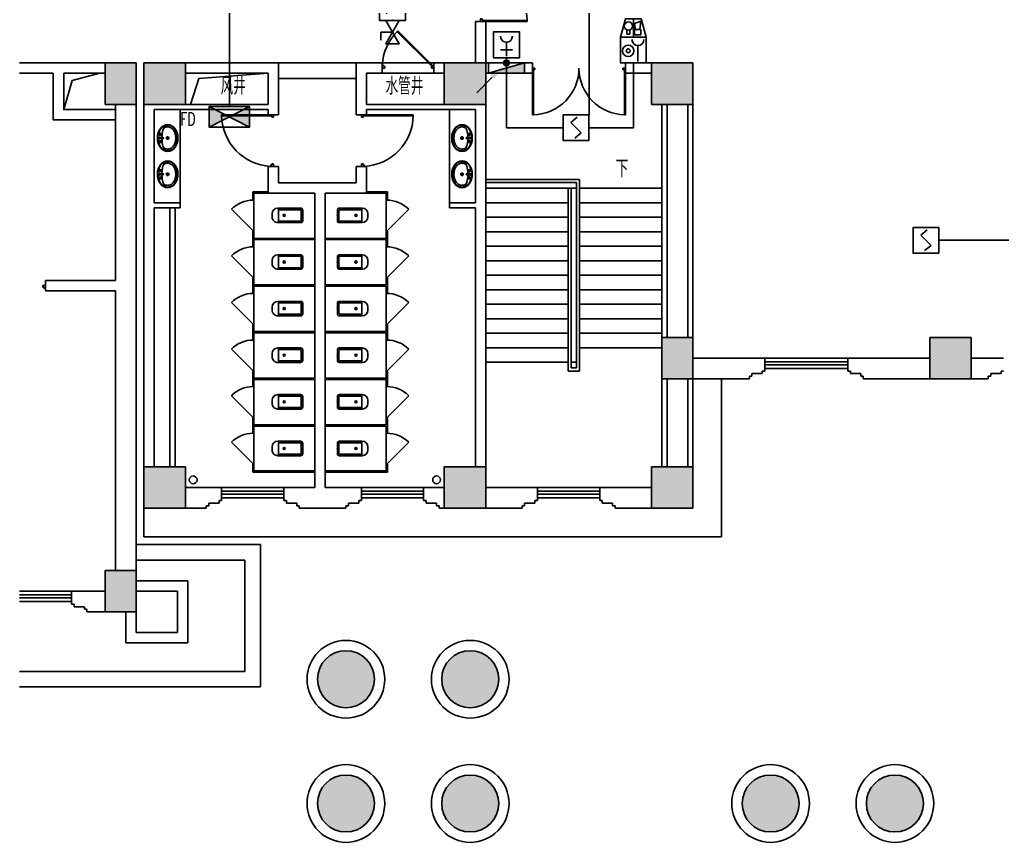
# Model space of a CAD drawing. Extents: x 190999 to 918899, y -200814 to 215286.
# Drawn here: x 686949 to 705924, y -181246 to -165361 of the extents above; entities that cross this region are included whole.
import ezdxf

# ---------------------------------------------------------------- set-up
doc = ezdxf.new("R2010")
doc.units = 0
doc.header["$LTSCALE"] = 1000
doc.header["$MEASUREMENT"] = 0
for name, color, linetype in [('00-EQUIP', 3, 'Continuous'), ('00-LWIRE', 4, 'Continuous'), ('00-WIRE-4', 6, 'Continuous'), ('A-卫生间', 250, 'Continuous'), ('A-墙线', 2, 'Continuous'), ('A-外包装修', 250, 'Continuous'), ('A-外窗', 145, 'Continuous'), ('A-门', 167, 'Continuous'), ('COLUMN', 2, 'Continuous'), ('DIM_SYMB', 3, 'Continuous'), ('EQUIP_消火栓', 1, 'Continuous'), ('PUB_HATCH', 250, 'Continuous'), ('PUB_TEXT', 7, 'Continuous'), ('STAIR', 5, 'Continuous'), ('房间名称', 7, 'Continuous'), ('暖通-风-说明', 3, 'Continuous'), ('洞口线', 165, 'Continuous'), ('雨水管', 151, 'Continuous')]:
    doc.layers.add(name, color=color, linetype=linetype)
doc.styles.add('_TCH_DIM', font='SIMPLEX', dxfattribs={"bigfont": 'GBCBIG'})
doc.styles.add('HZ-ZGBZ', font='romanc.shx', dxfattribs={"width": 0.65})
doc.styles.get("Standard").update_dxf_attribs({"font": 'simhei.ttf'})

# ---------------------------------------------------------------- blocks, each defined once
blk = doc.blocks.new('m1800')
at = {"layer": 'A-墙线'}
for p, q in [((-900, -100), (-900, 100)), ((900, -100), (900, 100))]:
    blk.add_line(p, q, dxfattribs=at)
at = {"layer": 'A-门'}
for p, q in [((-900, 900), (-900, 0)), ((-900, 900), (-880, 900)), ((-880, 900), (-880, 50)), ((880, 900), (880, 50)), ((900, 900), (880, 900)), ((900, 900), (900, 0)), ((-900, 50), (-870, 50)), ((-900, 0), (-850, 0)), ((-870, 50), (-870, 30)), ((-870, 30), (-850, 30)), ((-850, 30), (-850, 0)), ((850, 30), (850, 0)), ((870, 30), (850, 30)), ((900, 0), (850, 0)), ((870, 50), (870, 30)), ((900, 50), (870, 50))]:
    blk.add_line(p, q, dxfattribs=at)
for centre, start, end in [((-900, 0), 0, 88.7267), ((900, 0), 91.2733, 180)]:
    blk.add_arc(centre, 900, start, end, dxfattribs=at)
blk = doc.blocks.new('m1000')
at = {"layer": 'A-墙线'}
for p, q in [((0, 0), (0, 200)), ((1000, 0), (1000, 200))]:
    blk.add_line(p, q, dxfattribs=at)
at = {"layer": 'A-门'}
for p, q in [((0, 1100), (0, 100)), ((0, 1100), (20, 1100)), ((20, 1100), (20, 150)), ((0, 150), (30, 150)), ((0, 100), (50, 100)), ((30, 150), (30, 130)), ((30, 130), (50, 130)), ((50, 130), (50, 100)), ((950, 130), (950, 100)), ((970, 130), (950, 130)), ((1000, 100), (950, 100)), ((970, 150), (970, 130)), ((1000, 150), (970, 150)), ((1000, 150), (1000, 100))]:
    blk.add_line(p, q, dxfattribs=at)
blk.add_arc((0, 100), 1000, 2.866, 88.854, dxfattribs=at)
blk = doc.blocks.new('手盆')
at = {"layer": 'A-卫生间'}
for p, q in [((113, 12), (46, 16)), ((160, 0), (235, 0)), ((198, -37), (198, 38)), ((113, -11), (46, -16))]:
    blk.add_line(p, q, dxfattribs=at)
for centre, major_axis, ratio, start_param, end_param in [((198, 0), (0, 259), 0.763797, 3.141593, 9.424778), ((194, 0), (0, 259), 0.413212, 0.351725, 1.519021), ((106, 0), (0, 13.9), 0.9, 3.760941, 5.663837), ((194, 0), (0, 259), 0.413212, 1.620217, 2.789865)]:
    blk.add_ellipse(centre, major_axis=major_axis, ratio=ratio, start_param=start_param, end_param=end_param, dxfattribs=at)
for centre, major_axis in [((46, 0), (0, 15.8)), ((56, 71), (0, 20.6)), ((56, 71), (0, 15.6)), ((198, 0), (0, 23.4)), ((56, -71), (0, 20.6)), ((56, -71), (0, 15.6))]:
    blk.add_ellipse(centre, major_axis=major_axis, ratio=0.9, dxfattribs=at)
for points, knots in [([(198, -249), (204, -249), (211, -249), (228, -246), (239, -243), (260, -236), (270, -231), (290, -218), (299, -211), (317, -194), (325, -185), (340, -164), (347, -153), (360, -129), (365, -116), (374, -90), (378, -76), (383, -48), (385, -34), (387, -5), (387, 9), (385, 38), (383, 52), (377, 80), (373, 94), (364, 120), (358, 133), (345, 156), (338, 167), (323, 187), (314, 197), (296, 213), (287, 220), (267, 232), (257, 237), (236, 244), (225, 247), (204, 249), (193, 249), (171, 247), (161, 245), (140, 237), (129, 232), (110, 221), (100, 213), (82, 197), (74, 188), (58, 168), (51, 157), (38, 133), (32, 121), (23, 95), (19, 81), (13, 53), (11, 39), (9, 10), (9, -4), (10, -33), (12, -47), (18, -75), (21, -89), (30, -115), (36, -128), (48, -152), (55, -163), (70, -184), (78, -193), (96, -210), (105, -218), (125, -230), (135, -235), (156, -243), (167, -246), (184, -249), (191, -249), (198, -249)], [0, 0, 0, 0, 0.105369, 0.105369, 0.278747, 0.278747, 0.452125, 0.452125, 0.625504, 0.625504, 0.798882, 0.798882, 0.97226, 0.97226, 1.145639, 1.145639, 1.319017, 1.319017, 1.492395, 1.492395, 1.665774, 1.665774, 1.839152, 1.839152, 2.01253, 2.01253, 2.185909, 2.185909, 2.359287, 2.359287, 2.532665, 2.532665, 2.706044, 2.706044, 2.879422, 2.879422, 3.0528, 3.0528, 3.226179, 3.226179, 3.399557, 3.399557, 3.572935, 3.572935, 3.746313, 3.746313, 3.919692, 3.919692, 4.09307, 4.09307, 4.266448, 4.266448, 4.439827, 4.439827, 4.613205, 4.613205, 4.786583, 4.786583, 4.959962, 4.959962, 5.13334, 5.13334, 5.306718, 5.306718, 5.480097, 5.480097, 5.653475, 5.653475, 5.826853, 5.826853, 6.000232, 6.000232, 6.17361, 6.17361, 6.283185, 6.283185, 6.283185, 6.283185]), ([(119, -185), (121, -187), (123, -188), (130, -193), (135, -196), (146, -202), (152, -205), (163, -209), (169, -210), (180, -213), (186, -214), (194, -214), (196, -214), (198, -214), (204, -214), (209, -214), (222, -212), (229, -210), (241, -206), (245, -204), (254, -200), (259, -197), (269, -191), (275, -187), (286, -178), (291, -173), (300, -162), (304, -158), (314, -145), (319, -137), (327, -123), (329, -118), (334, -107), (336, -101), (341, -89), (343, -83), (346, -71), (348, -64), (351, -49), (352, -40), (354, -22), (355, -13), (355, 5), (355, 14), (354, 32), (352, 41), (349, 58), (348, 66), (343, 81), (341, 89), (335, 104), (332, 111), (326, 125), (322, 132), (314, 144), (310, 150), (301, 162), (296, 167), (287, 177), (281, 181), (272, 189), (267, 192), (256, 199), (250, 202), (238, 207), (233, 209), (223, 211), (217, 212), (205, 214), (198, 214), (186, 213), (181, 213), (171, 211), (166, 210), (151, 205), (141, 200), (128, 191), (123, 188), (119, 185)], [5.740897, 5.740897, 5.740897, 5.740897, 5.780874, 5.780874, 5.896829, 5.896829, 6.012784, 6.012784, 6.128739, 6.128739, 6.240697, 6.240697, 6.283185, 6.283185, 6.283185, 6.399826, 6.399826, 6.5409, 6.5409, 6.634, 6.634, 6.7271, 6.7271, 6.852188, 6.852188, 6.977276, 6.977276, 7.077377, 7.077377, 7.229977, 7.229977, 7.317389, 7.317389, 7.404801, 7.404801, 7.497094, 7.497094, 7.589386, 7.589386, 7.712334, 7.712334, 7.835281, 7.835281, 7.958228, 7.958228, 8.081175, 8.081175, 8.194983, 8.194983, 8.30879, 8.30879, 8.422598, 8.422598, 8.537599, 8.537599, 8.6526, 8.6526, 8.767602, 8.767602, 8.884432, 8.884432, 8.982435, 8.982435, 9.119467, 9.119467, 9.224191, 9.224191, 9.328914, 9.328914, 9.470087, 9.470087, 9.571187, 9.571187, 9.672288, 9.672288, 9.874489, 9.874489, 9.967059, 9.967059, 9.967059, 9.967059])]:
    blk.add_open_spline(points, degree=3, knots=knots, dxfattribs=at)
blk.add_point((46, 0), dxfattribs=at)
blk = doc.blocks.new('bfm01')
at = {"layer": 'A-墙线'}
for p, q in [((-200, 0), (0, 0)), ((-200, -1000), (0, -1000))]:
    blk.add_line(p, q, dxfattribs=at)
at = {"layer": 'A-门'}
for p, q in [((-200, -1000), (-200, 0)), ((-100, 0), (-100, -50)), ((-70, -50), (-100, -50)), ((-50, -30), (-70, -30)), ((-70, -30), (-70, -50)), ((-64, -44), (-50, -30)), ((-64, -44), (603, -711)), ((-50, 0), (-50, -30)), ((-50, -30), (617, -697)), ((0, 0), (0, -1000)), ((-70, -950), (-100, -950)), ((-100, -1000), (-100, -950)), ((-50, -1000), (-100, -1000)), ((-70, -970), (-70, -950)), ((-50, -970), (-70, -970)), ((-50, -1000), (-50, -970))]:
    blk.add_line(p, q, dxfattribs=at)
blk.add_arc((-100, 0), 1000, 272.866, 315.8103, dxfattribs=at)
blk = doc.blocks.new('$TwtSys$00000434')
for p, q in [((-0.5, 0.5), (-0.5, -0.5)), ((-0.5, -0.5), (0.5, 0.5)), ((0.5, 0.5), (-0.5, 0.5)), ((0.5, -0.5), (0.5, 0.5)), ((-0.5, -0.5), (0.5, -0.5))]:
    blk.add_line(p, q)
blk.add_solid([(0.5, -0.5), (0.5, 0.5), (-0.5, -0.5)])
blk = doc.blocks.new('$lvtry$00000200')
for p, q in [((-140, -40, 0), (-140, -480, 0)), ((-110, -40, 0), (-110, -470, 0)), ((100, 0, 0), (-100, 0, 0)), ((100, -30, 0), (-100, -30, 0)), ((110, -470, 0), (110, -40, 0)), ((140, -480, 0), (140, -40, 0)), ((140, -470, 0), (-140, -470, 0)), ((-30, -590, 0), (30, -590, 0))]:
    blk.add_line(p, q)
blk.add_circle((0, -359, 0), 20)
for centre, radius, start, end in [((-100, -40, 0), 40, 90, 180), ((-100, -40, 0), 10, 90, 180), ((100, -40, 0), 40, 0, 90), ((100, -40, 0), 10, 0, 90), ((-30, -480, 0), 110, 180, 270), ((30, -480, 0), 110, 270, 0)]:
    blk.add_arc(centre, radius, start, end)
blk.add_point((0, 0))
blk = doc.blocks.new('$DorLib2D$00000114')
at = {"color": 0}
blk.add_line((0.5, 0), (-0.207, 0.707), dxfattribs=at)
blk.add_arc((0.5, 0), 1, 135, 180, dxfattribs=at)
blk = doc.blocks.new('_LINKPT1')
at = {"color": 0}
blk.add_line((0, 0), (0, 0), dxfattribs=at)
blk = doc.blocks.new('3T1W6ZCM')
for p, q in [((0.5, 0.5), (-0.5, 0.5)), ((-0.5, 0.5), (-0.5, -0.5)), ((0.5, -0.5), (0.5, 0.5)), ((-0.178, 0.172), (-0.178, -0.443)), ((-0.5, -0.5), (0.5, -0.5))]:
    blk.add_line(p, q)
at = {"const_width": 0.04}
blk.add_lwpolyline([(-0.5, 0.5), (-0.5, -0.5), (0.5, -0.5), (0.5, 0.5)], close=True, dxfattribs=at)
for radius in [0.222, 0.074]:
    blk.add_circle((0.197, -0.03), radius)
blk.add_arc((-0.178, 0.403), 0.231, 180, 0)
at = {"xscale": 0.002, "yscale": 0.002, "zscale": 0.002}
for p in [(0, 0.5), (-0.5, 0), (0.5, 0), (0, -0.5)]:
    blk.add_blockref('_LINKPT1', p, dxfattribs=at)
at = {"flags": 9}
blk.add_attdef('A', (0, 0), '', height=0.00002, dxfattribs=at)
blk = doc.blocks.new('6A2OE7N0')
for p, q in [((-0.3, 0.35), (-0.5, -0.35)), ((0.3, 0.35), (-0.3, 0.35)), ((-0.246, -0.061), (-0.286, 0.259)), ((-0.286, 0.259), (-0.046, 0.179)), ((-0.046, 0.179), (-0.086, -0.061)), ((0, 0.35), (0, -0.35)), ((0.5, -0.35), (0.3, 0.35)), ((-0.5, -0.35), (0.5, -0.35)), ((-0.286, -0.061), (-0.286, -0.261)), ((-0.046, -0.061), (-0.286, -0.061)), ((-0.286, -0.261), (-0.046, -0.261)), ((-0.046, -0.261), (-0.046, -0.061)), ((0.13, -0.244), (0.13, -0.072)), ((0.25, -0.244), (0.13, -0.244)), ((0.25, -0.072), (0.25, -0.244))]:
    blk.add_line(p, q)
at = {"const_width": 0.04, "flags": 128}
blk.add_lwpolyline([(-0.5, -0.35), (-0.3, 0.35), (0.3, 0.35), (0.5, -0.35)], close=True, dxfattribs=at)
blk.add_circle((0.19, 0.076), 0.16)
at = {"xscale": 0.002, "yscale": 0.002, "zscale": 0.002}
for p in [(-0.4, 0), (0, 0.35), (0.4, 0), (0, -0.35)]:
    blk.add_blockref('_LINKPT1', p, dxfattribs=at)
at = {"flags": 9}
blk.add_attdef('A', (0, 0), '', height=0.00002, dxfattribs=at)
blk = doc.blocks.new('J62IR8YJ')
for p, q in [((-0.5, 1), (0.5, 1)), ((-0.5, 0), (-0.5, 1)), ((0.5, 1), (0.5, 0)), ((0, 0.598), (0, 0.06)), ((0.5, 0), (-0.5, 0)), ((-0.231, 0.312), (0.231, 0.312))]:
    blk.add_line(p, q)
at = {"const_width": 0.04, "flags": 128}
blk.add_lwpolyline([(-0.5, 0), (-0.5, 1), (0.5, 1), (0.5, 0)], close=True, dxfattribs=at)
blk.add_arc((0, 0.829), 0.231, 180, 0)
at = {"xscale": 0.002, "yscale": 0.00200000000000955, "zscale": 0.002}
for p in [(0, 1), (-0.5, 0.5), (0.5, 0.5), (0, 0)]:
    blk.add_blockref('_LINKPT1', p, dxfattribs=at)
at = {"flags": 9}
blk.add_attdef('A', (0, 0), '', height=0.00002, dxfattribs=at)
blk = doc.blocks.new('3S1KCGW2')
for p, q in [((0.5, 0.5), (-0.5, 0.5)), ((-0.5, 0.5), (-0.5, -0.5)), ((-0.2, 0.2), (0.05, 0.4)), ((0.5, -0.5), (0.5, 0.5)), ((0, 0), (-0.2, 0.2)), ((0, 0), (0.2, -0.2)), ((0.2, -0.2), (-0.05, -0.4)), ((-0.5, -0.5), (0.5, -0.5))]:
    blk.add_line(p, q)
at = {"const_width": 0.04, "flags": 128}
blk.add_lwpolyline([(-0.5, -0.5), (-0.5, 0.5), (0.5, 0.5), (0.5, -0.5)], close=True, dxfattribs=at)
at = {"xscale": 0.002, "yscale": 0.002, "zscale": 0.002}
for p in [(0, 0.5), (-0.5, 0), (0.5, 0), (0, -0.5)]:
    blk.add_blockref('_LINKPT1', p, dxfattribs=at)
at = {"flags": 9}
blk.add_attdef('A', (0, 0), '', height=0.00002, dxfattribs=at)
blk = doc.blocks.new('6H2KALM6')
for p, q in [((-0.78, 0.4), (0.78, -0.4)), ((0.78, 0.4), (-0.78, -0.4)), ((0.78, 0.4), (-0.78, 0.4)), ((-0.78, 0.4), (-0.78, -0.4)), ((0.78, -0.4), (0.78, 0.4)), ((-0.78, -0.4), (0.78, -0.4))]:
    blk.add_line(p, q)
at = {"const_width": 0.04}
blk.add_lwpolyline([(-0.78, 0.4), (-0.78, -0.4), (0.78, -0.4), (0.78, 0.4)], close=True, dxfattribs=at)
for points in [[(-0.78, 0.4), (0, 0), (-0.78, -0.4)], [(0.78, 0.4), (0, 0), (0.78, -0.4)]]:
    blk.add_solid(points)
at = {"xscale": 0.002, "yscale": 0.002, "zscale": 0.002}
for p in [(0, 0.4), (-0.78, 0), (0.78, 0), (0, -0.4)]:
    blk.add_blockref('_LINKPT1', p, dxfattribs=at)
at = {"flags": 9}
blk.add_attdef('A', (0, 0), '', height=0.00002, dxfattribs=at)
blk = doc.blocks.new('$VALVE$00000437')
for p in [(0, 0), (87, 124)]:
    blk.add_line(p, (0, 124))
blk.add_lwpolyline([(-125, -72), (125, 72), (125, -72), (-125, 72)], close=True)
for p in [(-125, 0), (125, 0)]:
    blk.add_point(p)
blk = doc.blocks.new('3S2OQ2I8')
for p, q in [((-0.5, 0.5), (0.5, 0.5)), ((-0.5, -0.5), (-0.5, 0.5)), ((0.5, 0.5), (0.5, -0.5)), ((-0.25, -0.25), (0.25, 0.25)), ((0.5, -0.5), (-0.5, -0.5))]:
    blk.add_line(p, q)
at = {"const_width": 0.04, "flags": 128}
blk.add_lwpolyline([(-0.5, -0.5), (-0.5, 0.5), (0.5, 0.5), (0.5, -0.5)], close=True, dxfattribs=at)
blk.add_solid([(0.25, 0.25), (0.021, 0.097), (0.097, 0.029)])
at = {"xscale": 0.002, "yscale": 0.002, "zscale": 0.002}
for p in [(0, 0.5), (-0.5, 0), (0.5, 0), (0, -0.5)]:
    blk.add_blockref('_LINKPT1', p, dxfattribs=at)
at = {"flags": 9}
blk.add_attdef('A', (0, 0), '', height=0.00002, dxfattribs=at)
blk = doc.blocks.new('_WRLD10L')
for p, q in [((1.15, 1.15), (0.55, 0.55)), ((0.104, 0.104), (0.104, 0.104)), ((-0.104, -0.104), (-0.104, -0.104))]:
    blk.add_line(p, q)
at = {"const_width": 0.142}
blk.add_lwpolyline([(-0.071, 0, 1), (0.071, 0, 1)], format="xyb", close=True, dxfattribs=at)
blk.add_solid([(0.62, 0.48), (0.48, 0.62), (0.1, 0.1)])
at = {"width": 0.8, "flags": 9}
blk.add_attdef('A', (0, 0), '', height=0.00002, dxfattribs=at)

msp = doc.modelspace()

# ---------------------------------------------------------------- hatches: boundary and pattern name
at = {"layer": 'PUB_HATCH'}
for points in [[(689198.5, -166196.3), (688598.5, -166196.3), (688598.5, -166996.3), (689198.5, -166996.3)], [(690148.5, -166196.3), (689348.5, -166196.3), (689348.5, -166996.3), (690148.5, -166996.3)], [(695948.5, -166196.3), (695148.5, -166196.3), (695148.5, -166996.3), (695948.5, -166996.3)], [(699948.5, -166196.3), (699148.5, -166196.3), (699148.5, -166996.3), (699948.5, -166996.3)], [(699948.5, -171496.3), (699348.5, -171496.3), (699348.5, -172296.3), (699948.5, -172296.3)], [(705320.6, -171496.3), (704520.6, -171496.3), (704520.6, -172296.3), (705320.6, -172296.3)], [(690148.5, -173996.3), (689348.5, -173996.3), (689348.5, -174796.3), (690148.5, -174796.3)], [(695948.5, -173996.3), (695148.5, -173996.3), (695148.5, -174796.3), (695948.5, -174796.3)], [(699948.5, -173996.3), (699148.5, -173996.3), (699148.5, -174796.3), (699948.5, -174796.3)], [(689198.5, -175996.3), (688598.5, -175996.3), (688598.5, -176796.3), (689198.5, -176796.3)], [(692698.5, -178096.3, 1), (693798.5, -178096.3, 1)], [(696198.5, -178096.3, 1), (695098.5, -178096.3, 1)], [(692698.5, -180496.3, 1), (693798.5, -180496.3, 1)], [(695098.5, -180496.3, 1), (696198.5, -180496.3, 1)], [(700898.5, -180496.3, 1), (701998.5, -180496.3, 1)], [(703298.5, -180496.3, 1), (704398.5, -180496.3, 1)]]:
    msp.add_hatch(color=256, dxfattribs=at).paths.add_polyline_path(points)

# ---------------------------------------------------------------- linework, layer by layer
at = {"layer": '00-WIRE-4'}
for p, q in [((697948.5, -160506.3), (697948.5, -167203.1)), ((690998.5, -164746.3), (690998.5, -167036.6)), ((696348.8, -167446.3), (696348.8, -166096.3)), ((698798.5, -167446.3), (698798.5, -166196.3)), ((696348.8, -167446.3), (697441.5, -167446.3)), ((698798.5, -167446.3), (697941.5, -167446.3)), ((704698.5, -169621.3), (712798.5, -169621.3))]:
    msp.add_line(p, q, dxfattribs=at)
at = {"layer": 'A-卫生间'}
for p, q in [((693448.5, -166196.3), (691948.5, -166196.3)), ((693448.5, -166496.3), (691948.5, -166496.3)), ((690048.5, -167096.3), (690048.5, -168896.3)), ((695248.5, -167096.3), (695248.5, -168896.3)), ((691448.5, -168683.8), (691448.5, -168846.3)), ((691448.5, -168683.8), (691748.5, -168683.8)), ((691748.5, -168683.8), (691748.5, -168708.8)), ((694048.5, -168683.8), (693648.5, -168683.8)), ((693648.5, -168708.8), (693648.5, -168683.8)), ((694048.5, -168846.3), (694048.5, -168683.8)), ((691448.5, -168846.3), (691473.5, -168846.3)), ((691473.5, -168846.3), (691473.5, -168708.8)), ((691473.5, -168708.8), (691748.5, -168708.8)), ((694023.5, -168708.8), (693648.5, -168708.8)), ((694023.5, -168708.8), (694023.5, -168846.3)), ((694023.5, -168846.3), (694048.5, -168846.3)), ((689848.5, -168996.3), (689848.5, -173996.3)), ((689948.5, -168996.3), (689948.5, -173996.3)), ((691473.5, -169446.3), (691448.5, -169446.3)), ((691448.5, -169446.3), (691448.5, -169608.8)), ((691473.5, -169583.8), (691473.5, -169446.3)), ((694048.5, -169446.3), (694023.5, -169446.3)), ((694023.5, -169446.3), (694023.5, -169583.8)), ((694048.5, -169608.8), (694048.5, -169446.3)), ((691448.5, -169608.8), (691448.5, -169746.3)), ((691473.5, -169583.8), (692648.5, -169583.8)), ((691473.5, -169746.3), (691473.5, -169608.8)), ((691473.5, -169608.8), (692648.5, -169608.8)), ((692648.5, -169583.8), (692648.5, -169608.8)), ((694023.5, -169583.8), (692848.5, -169583.8)), ((692848.5, -169608.8), (692848.5, -169583.8)), ((694023.5, -169608.8), (692848.5, -169608.8)), ((694023.5, -169608.8), (694023.5, -169746.3)), ((694048.5, -169746.3), (694048.5, -169608.8)), ((691448.5, -169746.3), (691473.5, -169746.3)), ((694023.5, -169746.3), (694048.5, -169746.3)), ((691473.5, -170346.3), (691448.5, -170346.3)), ((691448.5, -170346.3), (691448.5, -170508.8)), ((691473.5, -170483.8), (691473.5, -170346.3)), ((694048.5, -170346.3), (694023.5, -170346.3)), ((694023.5, -170346.3), (694023.5, -170483.8)), ((694048.5, -170508.8), (694048.5, -170346.3)), ((691448.5, -170508.8), (691448.5, -170646.3)), ((691473.5, -170483.8), (692648.5, -170483.8)), ((691473.5, -170646.3), (691473.5, -170508.8)), ((691473.5, -170508.8), (692648.5, -170508.8)), ((692648.5, -170483.8), (692648.5, -170508.8)), ((694023.5, -170483.8), (692848.5, -170483.8)), ((692848.5, -170508.8), (692848.5, -170483.8)), ((694023.5, -170508.8), (692848.5, -170508.8)), ((694023.5, -170508.8), (694023.5, -170646.3)), ((694048.5, -170646.3), (694048.5, -170508.8)), ((691448.5, -170646.3), (691473.5, -170646.3)), ((694023.5, -170646.3), (694048.5, -170646.3)), ((691473.5, -171246.3), (691448.5, -171246.3)), ((691448.5, -171246.3), (691448.5, -171408.8)), ((691473.5, -171383.8), (691473.5, -171246.3)), ((694048.5, -171246.3), (694023.5, -171246.3)), ((694023.5, -171246.3), (694023.5, -171383.8)), ((694048.5, -171408.8), (694048.5, -171246.3)), ((691448.5, -171408.8), (691448.5, -171546.3)), ((691473.5, -171383.8), (692648.5, -171383.8)), ((691473.5, -171408.8), (692648.5, -171408.8)), ((691473.5, -171546.3), (691473.5, -171408.8)), ((692648.5, -171383.8), (692648.5, -171408.8)), ((694023.5, -171383.8), (692848.5, -171383.8)), ((692848.5, -171408.8), (692848.5, -171383.8)), ((694023.5, -171408.8), (692848.5, -171408.8)), ((694023.5, -171408.8), (694023.5, -171546.3)), ((694048.5, -171546.3), (694048.5, -171408.8)), ((691448.5, -171546.3), (691473.5, -171546.3)), ((694023.5, -171546.3), (694048.5, -171546.3)), ((691473.5, -172146.3), (691448.5, -172146.3)), ((691448.5, -172146.3), (691448.5, -172308.8)), ((691473.5, -172283.8), (691473.5, -172146.3)), ((691473.5, -172283.8), (692648.5, -172283.8)), ((692648.5, -172283.8), (692648.5, -172308.8)), ((694023.5, -172283.8), (692848.5, -172283.8)), ((692848.5, -172308.8), (692848.5, -172283.8)), ((694048.5, -172146.3), (694023.5, -172146.3)), ((694023.5, -172146.3), (694023.5, -172283.8)), ((694048.5, -172308.8), (694048.5, -172146.3)), ((691448.5, -172308.8), (691448.5, -172446.3)), ((691448.5, -172446.3), (691473.5, -172446.3)), ((691473.5, -172308.8), (692648.5, -172308.8)), ((691473.5, -172446.3), (691473.5, -172308.8)), ((694023.5, -172308.8), (692848.5, -172308.8)), ((694023.5, -172308.8), (694023.5, -172446.3)), ((694023.5, -172446.3), (694048.5, -172446.3)), ((694048.5, -172446.3), (694048.5, -172308.8)), ((691473.5, -173046.3), (691448.5, -173046.3)), ((691448.5, -173046.3), (691448.5, -173208.8)), ((691473.5, -173183.8), (691473.5, -173046.3)), ((694048.5, -173046.3), (694023.5, -173046.3)), ((694023.5, -173046.3), (694023.5, -173183.8)), ((694048.5, -173208.8), (694048.5, -173046.3)), ((691448.5, -173208.8), (691448.5, -173346.3)), ((691473.5, -173183.8), (692648.5, -173183.8)), ((691473.5, -173346.3), (691473.5, -173208.8)), ((691473.5, -173208.8), (692648.5, -173208.8)), ((692648.5, -173183.8), (692648.5, -173208.8)), ((694023.5, -173183.8), (692848.5, -173183.8)), ((692848.5, -173208.8), (692848.5, -173183.8)), ((694023.5, -173208.8), (692848.5, -173208.8)), ((694023.5, -173208.8), (694023.5, -173346.3)), ((694048.5, -173346.3), (694048.5, -173208.8)), ((691448.5, -173346.3), (691473.5, -173346.3)), ((694023.5, -173346.3), (694048.5, -173346.3)), ((691473.5, -173946.3), (691448.5, -173946.3)), ((691448.5, -173946.3), (691448.5, -174096.3)), ((691473.5, -174071.3), (691473.5, -173946.3)), ((694048.5, -173946.3), (694023.5, -173946.3)), ((694023.5, -173946.3), (694023.5, -174071.3)), ((694048.5, -174096.3), (694048.5, -173946.3)), ((692648.5, -174096.3), (691448.5, -174096.3)), ((692648.5, -174071.3), (691473.5, -174071.3)), ((692648.5, -174096.3), (692648.5, -174071.3)), ((692848.5, -174071.3), (694023.5, -174071.3)), ((692848.5, -174071.3), (692848.5, -174096.3)), ((692848.5, -174096.3), (694048.5, -174096.3))]:
    msp.add_line(p, q, dxfattribs=at)
at = {"layer": 'A-墙线'}
for p, q in [((695748.5, -166196.3), (695748.5, -165396.3)), ((695948.5, -165396.3), (695948.5, -166196.3)), ((688598.5, -166196.3), (686948.5, -166196.3)), ((690148.5, -166196.3), (691948.5, -166196.3)), ((691948.5, -166196.3), (691948.5, -167196.3)), ((693448.5, -166196.3), (693448.5, -167196.3)), ((693448.5, -166196.3), (693948.5, -166196.3)), ((693948.5, -166196.3), (693948.5, -166396.3)), ((695148.5, -166196.3), (694948.5, -166196.3)), ((694948.5, -166196.3), (694948.5, -166396.3)), ((696848.5, -166196.3), (695948.5, -166196.3)), ((698648.5, -166196.3), (699148.5, -166196.3)), ((687598.5, -166396.3), (686948.5, -166396.3)), ((688598.5, -166396.3), (687798.5, -166396.3)), ((690148.5, -166396.3), (691748.5, -166396.3)), ((691748.5, -166396.3), (691748.5, -166996.3)), ((693648.5, -166396.3), (693648.5, -166996.3)), ((693648.5, -166396.3), (693948.5, -166396.3)), ((695148.5, -166396.3), (694948.5, -166396.3)), ((696848.5, -166396.3), (695948.5, -166396.3)), ((698648.5, -166396.3), (699148.5, -166396.3)), ((688798.5, -166996.3), (688798.5, -170396.3)), ((689198.5, -166996.3), (689198.5, -175996.3)), ((689348.5, -166996.3), (689348.5, -173996.3)), ((689548.5, -167096.3), (691748.5, -167096.3)), ((689548.5, -167096.3), (689548.5, -168896.3)), ((690148.5, -166996.3), (691748.5, -166996.3)), ((691748.5, -167096.3), (691748.5, -167196.3)), ((695148.5, -166996.3), (693648.5, -166996.3)), ((693648.5, -167096.3), (693648.5, -167196.3)), ((695748.5, -167096.3), (693648.5, -167096.3)), ((695748.5, -167096.3), (695748.5, -168896.3)), ((695948.5, -166996.3), (695948.5, -173996.3)), ((699348.5, -166996.3), (699348.5, -171496.3)), ((699448.5, -166996.3), (699448.5, -171496.3)), ((699848.5, -166996.3), (699848.5, -171496.3)), ((699948.5, -166996.3), (699948.5, -171496.3)), ((691748.5, -168196.3), (691748.5, -168708.8)), ((691948.5, -168196.3), (691948.5, -168508.8)), ((693448.5, -168196.3), (693448.5, -168508.8)), ((693648.5, -168196.3), (693648.5, -168708.8)), ((693448.5, -168508.8), (691948.5, -168508.8)), ((692648.5, -168708.8), (691748.5, -168708.8)), ((692648.5, -168708.8), (692648.5, -174396.3)), ((692848.5, -168708.8), (692848.5, -174396.3)), ((693648.5, -168708.8), (692848.5, -168708.8)), ((690048.5, -168896.3), (689548.5, -168896.3)), ((689548.5, -168996.3), (689548.5, -173996.3)), ((690048.5, -168996.3), (689548.5, -168996.3)), ((690048.5, -168996.3), (690048.5, -168896.3)), ((695248.5, -168896.3), (695748.5, -168896.3)), ((695248.5, -168996.3), (695248.5, -168896.3)), ((695248.5, -168996.3), (695748.5, -168996.3)), ((695748.5, -168996.3), (695748.5, -173996.3)), ((688798.5, -170396.3), (687448.5, -170396.3)), ((687448.5, -170396.3), (687448.5, -170596.3)), ((688798.5, -170596.3), (687448.5, -170596.3)), ((688798.5, -170596.3), (688798.5, -175996.3)), ((701338.3, -171896.3), (699948.5, -171896.3)), ((701338.3, -172146.3), (701338.3, -171896.3)), ((702938.3, -172146.3), (702938.3, -171896.3)), ((704520.6, -171896.3), (702938.3, -171896.3)), ((705320.6, -171896.3), (705948.5, -171896.3)), ((701038.3, -172296.3), (701038.3, -172246.3)), ((701038.3, -172246.3), (701088.3, -172246.3)), ((701088.3, -172246.3), (701088.3, -172196.3)), ((701088.3, -172196.3), (701288.3, -172196.3)), ((701288.3, -172146.3), (701338.3, -172146.3)), ((701288.3, -172196.3), (701288.3, -172146.3)), ((702988.3, -172146.3), (702938.3, -172146.3)), ((702988.3, -172196.3), (702988.3, -172146.3)), ((703188.3, -172196.3), (702988.3, -172196.3)), ((703188.3, -172246.3), (703188.3, -172196.3)), ((703238.3, -172246.3), (703188.3, -172246.3)), ((703238.3, -172296.3), (703238.3, -172246.3)), ((705648.5, -172296.3), (705648.5, -172246.3)), ((705648.5, -172246.3), (705698.5, -172246.3)), ((705698.5, -172246.3), (705698.5, -172196.3)), ((705698.5, -172196.3), (705898.5, -172196.3)), ((705898.5, -172146.3), (705948.5, -172146.3)), ((705898.5, -172196.3), (705898.5, -172146.3)), ((699348.5, -173996.3), (699348.5, -172296.3)), ((699448.5, -173996.3), (699448.5, -172296.3)), ((701038.3, -172296.3), (699548.5, -172296.3)), ((699848.5, -173996.3), (699848.5, -172296.3)), ((699948.5, -173996.3), (699948.5, -172296.3)), ((704520.6, -172296.3), (703238.3, -172296.3)), ((705320.6, -172296.3), (705648.5, -172296.3)), ((690848.5, -174396.3), (690148.5, -174396.3)), ((690848.5, -174646.3), (690848.5, -174396.3)), ((692048.5, -174396.3), (692648.5, -174396.3)), ((692048.5, -174646.3), (692048.5, -174396.3)), ((692848.5, -174396.3), (693548.5, -174396.3)), ((693548.5, -174646.3), (693548.5, -174396.3)), ((694748.5, -174396.3), (695148.5, -174396.3)), ((694748.5, -174646.3), (694748.5, -174396.3)), ((695948.5, -174396.3), (696948.5, -174396.3)), ((696948.5, -174646.3), (696948.5, -174396.3)), ((698148.5, -174646.3), (698148.5, -174396.3)), ((699148.5, -174396.3), (698148.5, -174396.3)), ((690548.5, -174796.3), (690548.5, -174746.3)), ((690548.5, -174746.3), (690598.5, -174746.3)), ((690598.5, -174746.3), (690598.5, -174696.3)), ((690598.5, -174696.3), (690798.5, -174696.3)), ((690798.5, -174646.3), (690848.5, -174646.3)), ((690798.5, -174696.3), (690798.5, -174646.3)), ((692098.5, -174646.3), (692048.5, -174646.3)), ((692098.5, -174696.3), (692098.5, -174646.3)), ((692298.5, -174696.3), (692098.5, -174696.3)), ((692298.5, -174746.3), (692298.5, -174696.3)), ((692348.5, -174746.3), (692298.5, -174746.3)), ((692348.5, -174796.3), (692348.5, -174746.3)), ((693248.5, -174796.3), (693248.5, -174746.3)), ((693248.5, -174746.3), (693298.5, -174746.3)), ((693298.5, -174746.3), (693298.5, -174696.3)), ((693298.5, -174696.3), (693498.5, -174696.3)), ((693498.5, -174646.3), (693548.5, -174646.3)), ((693498.5, -174696.3), (693498.5, -174646.3)), ((694798.5, -174646.3), (694748.5, -174646.3)), ((694798.5, -174696.3), (694798.5, -174646.3)), ((694998.5, -174696.3), (694798.5, -174696.3)), ((694998.5, -174746.3), (694998.5, -174696.3)), ((695048.5, -174746.3), (694998.5, -174746.3)), ((695048.5, -174796.3), (695048.5, -174746.3)), ((696648.5, -174796.3), (696648.5, -174746.3)), ((696648.5, -174746.3), (696698.5, -174746.3)), ((696698.5, -174746.3), (696698.5, -174696.3)), ((696698.5, -174696.3), (696898.5, -174696.3)), ((696898.5, -174646.3), (696948.5, -174646.3)), ((696898.5, -174696.3), (696898.5, -174646.3)), ((698198.5, -174646.3), (698148.5, -174646.3)), ((698198.5, -174696.3), (698198.5, -174646.3)), ((698398.5, -174696.3), (698198.5, -174696.3)), ((698398.5, -174746.3), (698398.5, -174696.3)), ((698448.5, -174746.3), (698398.5, -174746.3)), ((698448.5, -174796.3), (698448.5, -174746.3)), ((690148.5, -174796.3), (690548.5, -174796.3)), ((692348.5, -174796.3), (693248.5, -174796.3)), ((695048.5, -174796.3), (695148.5, -174796.3)), ((696648.5, -174796.3), (695948.5, -174796.3)), ((698448.5, -174796.3), (699148.5, -174796.3)), ((689198.5, -176196.3), (690198.5, -176196.3)), ((690198.5, -176196.3), (690198.5, -177396.3)), ((687948.5, -176396.3), (688598.5, -176396.3)), ((687948.5, -176646.3), (687948.5, -176396.3)), ((689198.5, -176396.3), (689998.5, -176396.3)), ((689998.5, -176396.3), (689998.5, -177196.3)), ((687998.5, -176646.3), (687948.5, -176646.3)), ((687998.5, -176696.3), (687998.5, -176646.3)), ((688198.5, -176696.3), (687998.5, -176696.3)), ((688198.5, -176746.3), (688198.5, -176696.3)), ((688248.5, -176746.3), (688198.5, -176746.3)), ((688248.5, -176796.3), (688248.5, -176746.3)), ((688248.5, -176796.3), (688598.5, -176796.3)), ((688998.5, -176796.3), (688998.5, -177396.3)), ((689198.5, -176796.3), (689198.5, -177196.3)), ((689198.5, -177196.3), (689998.5, -177196.3)), ((688998.5, -177396.3), (690198.5, -177396.3))]:
    msp.add_line(p, q, dxfattribs=at)
for points in [[(688798.5, -167296.3), (687598.5, -167296.3), (687598.5, -166396.3)], [(688498.5, -167096.3), (687798.5, -167096.3), (687798.5, -166396.3)], [(688798.5, -167096.3), (687798.5, -167096.3), (687798.5, -166396.3)]]:
    msp.add_lwpolyline(points, dxfattribs=at)
at = {"layer": 'A-外包装修'}
for p, q in [((700498.5, -175346.3), (700498.5, -172296.3)), ((689348.5, -174796.3), (689348.5, -175346.3)), ((689198.5, -175496.3), (691598.5, -175496.3)), ((689348.5, -175346.3), (700498.5, -175346.3)), ((691598.5, -175496.3), (691598.5, -178246.5)), ((689198.5, -175796.3), (691298.5, -175796.3)), ((691298.5, -175796.3), (691298.5, -177946.5)), ((686948.5, -177946.5), (691298.5, -177946.5)), ((686948.5, -178246.5), (691598.5, -178246.5))]:
    msp.add_line(p, q, dxfattribs=at)
for centre in [(693248.5, -178096.3), (695648.5, -178096.3), (693248.5, -180496.3), (695648.5, -180496.3), (701448.5, -180496.3), (703848.5, -180496.3)]:
    msp.add_circle(centre, 750, dxfattribs=at)
at = {"layer": 'A-外窗'}
for p, q in [((702938.3, -171896.3), (701338.3, -171896.3)), ((702938.3, -171966.3), (701338.3, -171966.3)), ((702938.3, -172026.3), (701338.3, -172026.3)), ((702938.3, -172096.3), (701338.3, -172096.3)), ((690848.5, -174396.3), (692048.5, -174396.3)), ((690848.5, -174466.3), (692048.5, -174466.3)), ((690848.5, -174526.3), (692048.5, -174526.3)), ((694748.5, -174396.3), (693548.5, -174396.3)), ((694748.5, -174466.3), (693548.5, -174466.3)), ((694748.5, -174526.3), (693548.5, -174526.3)), ((698148.5, -174396.3), (696948.5, -174396.3)), ((698148.5, -174466.3), (696948.5, -174466.3)), ((698148.5, -174526.3), (696948.5, -174526.3)), ((690848.5, -174596.3), (692048.5, -174596.3)), ((694748.5, -174596.3), (693548.5, -174596.3)), ((698148.5, -174596.3), (696948.5, -174596.3)), ((687948.5, -176396.3), (686948.5, -176396.3)), ((687948.5, -176466.3), (686948.5, -176466.3)), ((687948.5, -176526.3), (686948.5, -176526.3)), ((687948.5, -176596.3), (686948.5, -176596.3))]:
    msp.add_line(p, q, dxfattribs=at)
at = {"layer": 'A-门'}
for p, q in [((691473.5, -169446.3), (691473.5, -168846.3)), ((694023.5, -169446.3), (694023.5, -168846.3)), ((691473.5, -170346.3), (691473.5, -169746.3)), ((694023.5, -170346.3), (694023.5, -169746.3)), ((687398.5, -170526.3), (687398.5, -170496.3)), ((687448.5, -170496.3), (687398.5, -170496.3)), ((687418.5, -170526.3), (687398.5, -170526.3)), ((687418.5, -170546.3), (687418.5, -170526.3)), ((687448.5, -170546.3), (687418.5, -170546.3)), ((687448.5, -170546.3), (687448.5, -170496.3)), ((691473.5, -171246.3), (691473.5, -170646.3)), ((694023.5, -171246.3), (694023.5, -170646.3)), ((691473.5, -172146.3), (691473.5, -171546.3)), ((694023.5, -172146.3), (694023.5, -171546.3)), ((691473.5, -173046.3), (691473.5, -172446.3)), ((694023.5, -173046.3), (694023.5, -172446.3)), ((691473.5, -173946.3), (691473.5, -173346.3)), ((694023.5, -173946.3), (694023.5, -173346.3))]:
    msp.add_line(p, q, dxfattribs=at)
at = {"layer": 'COLUMN'}
for p, q in [((689198.5, -166196.3), (688598.5, -166196.3)), ((688598.5, -166196.3), (688598.5, -166996.3)), ((689198.5, -166996.3), (689198.5, -166196.3)), ((690148.5, -166196.3), (689348.5, -166196.3)), ((689348.5, -166196.3), (689348.5, -166996.3)), ((690148.5, -166996.3), (690148.5, -166196.3)), ((695948.5, -166196.3), (695148.5, -166196.3)), ((695148.5, -166196.3), (695148.5, -166996.3)), ((695948.5, -166996.3), (695948.5, -166196.3)), ((699948.5, -166196.3), (699148.5, -166196.3)), ((699148.5, -166196.3), (699148.5, -166996.3)), ((699948.5, -166996.3), (699948.5, -166196.3)), ((688598.5, -166996.3), (689198.5, -166996.3)), ((689348.5, -166996.3), (690148.5, -166996.3)), ((695148.5, -166996.3), (695948.5, -166996.3)), ((699148.5, -166996.3), (699948.5, -166996.3)), ((699948.5, -171496.3), (699348.5, -171496.3)), ((699348.5, -171496.3), (699348.5, -172296.3)), ((699948.5, -172296.3), (699948.5, -171496.3)), ((705320.6, -171496.3), (704520.6, -171496.3)), ((704520.6, -171496.3), (704520.6, -172296.3)), ((705320.6, -172296.3), (705320.6, -171496.3)), ((699348.5, -172296.3), (699948.5, -172296.3)), ((704520.6, -172296.3), (705320.6, -172296.3)), ((690148.5, -173996.3), (689348.5, -173996.3)), ((689348.5, -173996.3), (689348.5, -174796.3)), ((690148.5, -174796.3), (690148.5, -173996.3)), ((695948.5, -173996.3), (695148.5, -173996.3)), ((695148.5, -173996.3), (695148.5, -174796.3)), ((695948.5, -174796.3), (695948.5, -173996.3)), ((699948.5, -173996.3), (699148.5, -173996.3)), ((699148.5, -173996.3), (699148.5, -174796.3)), ((699948.5, -174796.3), (699948.5, -173996.3)), ((689348.5, -174796.3), (690148.5, -174796.3)), ((695148.5, -174796.3), (695948.5, -174796.3)), ((699148.5, -174796.3), (699948.5, -174796.3)), ((689198.5, -175996.3), (688598.5, -175996.3)), ((688598.5, -175996.3), (688598.5, -176796.3)), ((689198.5, -176796.3), (689198.5, -175996.3)), ((688598.5, -176796.3), (689198.5, -176796.3))]:
    msp.add_line(p, q, dxfattribs=at)
for centre, start, end in [((693248.5, -178096.3), 0, 180), ((695648.5, -178096.3), 0, 180), ((693248.5, -178096.3), 180, 0), ((695648.5, -178096.3), 180, 0), ((693248.5, -180496.3), 0, 180), ((695648.5, -180496.3), 0, 180), ((701448.5, -180496.3), 0, 180), ((703848.5, -180496.3), 0, 180), ((693248.5, -180496.3), 180, 0), ((695648.5, -180496.3), 180, 0), ((701448.5, -180496.3), 180, 0), ((703848.5, -180496.3), 180, 0)]:
    msp.add_arc(centre, 550, start, end, dxfattribs=at)
at = {"layer": 'DIM_SYMB'}
msp.add_lwpolyline([(698553.5, -168616.3, 0, 0, 0), (698553.5, -173176.3, 0, 0, 0), (696743.5, -173176.3, 0, 0, 0), (696743.5, -168916.3, 80, 0, 0), (696743.5, -168616.3, 0, 0, 0)], format="xyseb", dxfattribs=at)
at = {"layer": 'STAIR'}
for p, q in [((697758.5, -168446.3), (695948.5, -168446.3)), ((695948.5, -168506.3), (695948.5, -168446.3)), ((697758.5, -172146.3), (697758.5, -168446.3)), ((697698.5, -168506.3), (695948.5, -168506.3)), ((695948.5, -168616.3), (695948.5, -171976.3)), ((697538.5, -168616.3), (695948.5, -168616.3)), ((697598.5, -168616.3), (697538.5, -168616.3)), ((697538.5, -168616.3), (697538.5, -172146.3)), ((697598.5, -168616.3), (697538.5, -168616.3)), ((697598.5, -168616.3), (697598.5, -171976.3)), ((697598.5, -168616.3), (697598.5, -172086.3)), ((697598.5, -168616.3), (697698.5, -168616.3)), ((697698.5, -172086.3), (697698.5, -168506.3)), ((697698.5, -171696.3), (697698.5, -168616.3)), ((697758.5, -168616.3), (699348.5, -168616.3)), ((699348.5, -171696.3), (699348.5, -168616.3)), ((697538.5, -168896.3), (695948.5, -168896.3)), ((697758.5, -168896.3), (699348.5, -168896.3)), ((697538.5, -169176.3), (695948.5, -169176.3)), ((697758.5, -169176.3), (699348.5, -169176.3)), ((697538.5, -169456.3), (695948.5, -169456.3)), ((697758.5, -169456.3), (699348.5, -169456.3)), ((697538.5, -169736.3), (695948.5, -169736.3)), ((697758.5, -169736.3), (699348.5, -169736.3)), ((697538.5, -170016.3), (695948.5, -170016.3)), ((697758.5, -170016.3), (699348.5, -170016.3)), ((697538.5, -170296.3), (695948.5, -170296.3)), ((697758.5, -170296.3), (699348.5, -170296.3)), ((697538.5, -170576.3), (695948.5, -170576.3)), ((697758.5, -170576.3), (699348.5, -170576.3)), ((697538.5, -170856.3), (695948.5, -170856.3)), ((697758.5, -170856.3), (699348.5, -170856.3)), ((697538.5, -171136.3), (695948.5, -171136.3)), ((697758.5, -171136.3), (699348.5, -171136.3)), ((697538.5, -171416.3), (695948.5, -171416.3)), ((697758.5, -171416.3), (699348.5, -171416.3)), ((697538.5, -171696.3), (695948.5, -171696.3)), ((697698.5, -171976.3), (697698.5, -171696.3)), ((697758.5, -171696.3), (699348.5, -171696.3)), ((697538.5, -171976.3), (695948.5, -171976.3)), ((697598.5, -171976.3), (697698.5, -171976.3)), ((697598.5, -172086.3), (697698.5, -172086.3)), ((697538.5, -172146.3), (697758.5, -172146.3))]:
    msp.add_line(p, q, dxfattribs=at)
at = {"layer": '洞口线', "ltscale": 2}
for points in [[(687798.5, -167096.3), (687959.5, -166534.2), (688498.5, -166396.3)], [(690248.5, -166996.3), (690409.5, -166496.3), (691748.5, -166396.3)]]:
    msp.add_lwpolyline(points, dxfattribs=at)
at = {"layer": '雨水管'}
for centre in [(690298.5, -174246.3), (694998.5, -174246.3)]:
    msp.add_circle(centre, 75, dxfattribs=at)

# ---------------------------------------------------------------- block references
at = {"xscale": -1, "rotation": 180}
for p in [(689608.5, -167646.3), (689608.5, -168346.3)]:
    msp.add_blockref('手盆', p, dxfattribs=at)
at = {"rotation": 180}
for p in [(695688.5, -167646.3), (695688.5, -168346.3)]:
    msp.add_blockref('手盆', p, dxfattribs=at)
at = {"layer": '00-EQUIP', "rotation": 270}
for name, p, xscale, yscale, zscale in [('3S2OQ2I8', (694148.2, -165124.9), -500, 500, 500), ('$VALVE$00000437', (694148.2, -165600.2), 1.799999999988358, -1.799999999988358, 1.8)]:
    msp.add_blockref(name, p, dxfattribs=dict(at, xscale=xscale, yscale=yscale, zscale=zscale))
at = {"layer": '00-EQUIP', "yscale": 500, "zscale": 500}
for name, p, xscale in [('6A2OE7N0', (698798.5, -165521.3), -500), ('J62IR8YJ', (696348.8, -166096.3), 500), ('3T1W6ZCM', (698798.5, -165946.3), -500), ('6H2KALM6', (690998.5, -167236.6), 500), ('3S1KCGW2', (697691.5, -167446.3), 500), ('3S1KCGW2', (704448.5, -169621.3), 500)]:
    msp.add_blockref(name, p, dxfattribs=dict(at, xscale=xscale))
at = {"layer": '00-LWIRE', "xscale": 500, "yscale": 500, "zscale": 500, "rotation": 180}
msp.add_blockref('_WRLD10L', (696348.8, -166196.3), dxfattribs=at)
at = {"layer": 'A-卫生间', "rotation": 269.9999999989353}
for p in [(692414.2, -169140.1, 0), (692414.2, -170040.1, 0), (692414.2, -170940.1, 0), (692414.2, -171840.1, 0), (692414.2, -172740.1, 0), (692414.2, -173640.1, 0)]:
    msp.add_blockref('$lvtry$00000200', p, dxfattribs=at)
at = {"layer": 'A-卫生间', "yscale": -0.9999999999999998, "rotation": 270.0000000010646}
for p in [(693082.9, -169140.1, 0), (693082.9, -170040.1, 0), (693082.9, -170940.1, 0), (693082.9, -171840.1, 0), (693082.9, -172740.1, 0), (693082.9, -173640.1, 0)]:
    msp.add_blockref('$lvtry$00000200', p, dxfattribs=at)
at = {"layer": 'A-门'}
for name, p, rotation in [('m1800', (695848.5, -164496.3), 270), ('m1800', (697748.5, -166296.3), 180), ('m1000', (693448.5, -167196.3), 270)]:
    msp.add_blockref(name, p, dxfattribs=dict(at, rotation=rotation))
at = {"layer": 'A-门', "xscale": -1}
for name, p, rotation in [('bfm01', (694948.5, -166196.3), 270), ('m1000', (691948.5, -167196.3), 90)]:
    msp.add_blockref(name, p, dxfattribs=dict(at, rotation=rotation))
at = {"layer": 'A-门', "xscale": -600, "zscale": 25, "rotation": 90}
for p, yscale in [((691461, -169146.3), 600), ((694036, -169146.3), -600), ((691461, -170046.3), 600), ((694036, -170046.3), -600), ((691461, -170946.3), 600), ((694036, -170946.3), -600), ((691461, -171846.3), 600), ((694036, -171846.3), -600), ((691461, -172746.3), 600), ((694036, -172746.3), -600), ((691461, -173646.3), 600), ((694036, -173646.3), -600)]:
    msp.add_blockref('$DorLib2D$00000114', p, dxfattribs=dict(at, yscale=yscale))
at = {"layer": 'EQUIP_消火栓', "xscale": 700, "yscale": 200, "zscale": 700}
msp.add_blockref('$TwtSys$00000434', (696348.8, -166296.3), dxfattribs=at)

# ---------------------------------------------------------------- texts
at = {"layer": 'PUB_TEXT', "style": '_TCH_DIM'}
msp.add_text('下', height=337.6, dxfattribs=at).set_placement((698458.6, -168406.3))
at = {"layer": '房间名称', "style": '_TCH_DIM'}
for s, p in [('风井', (690829.8, -166811.5)), ('水管井', (694014.5, -166811.5))]:
    msp.add_text(s, height=337.59, dxfattribs=at).set_placement(p)
at = {"layer": '暖通-风-说明', "style": 'HZ-ZGBZ', "width": 0.7}
msp.add_text('FD', height=250, dxfattribs=at).set_placement((690048, -167403.7))

doc.saveas('drawing.dxf')
